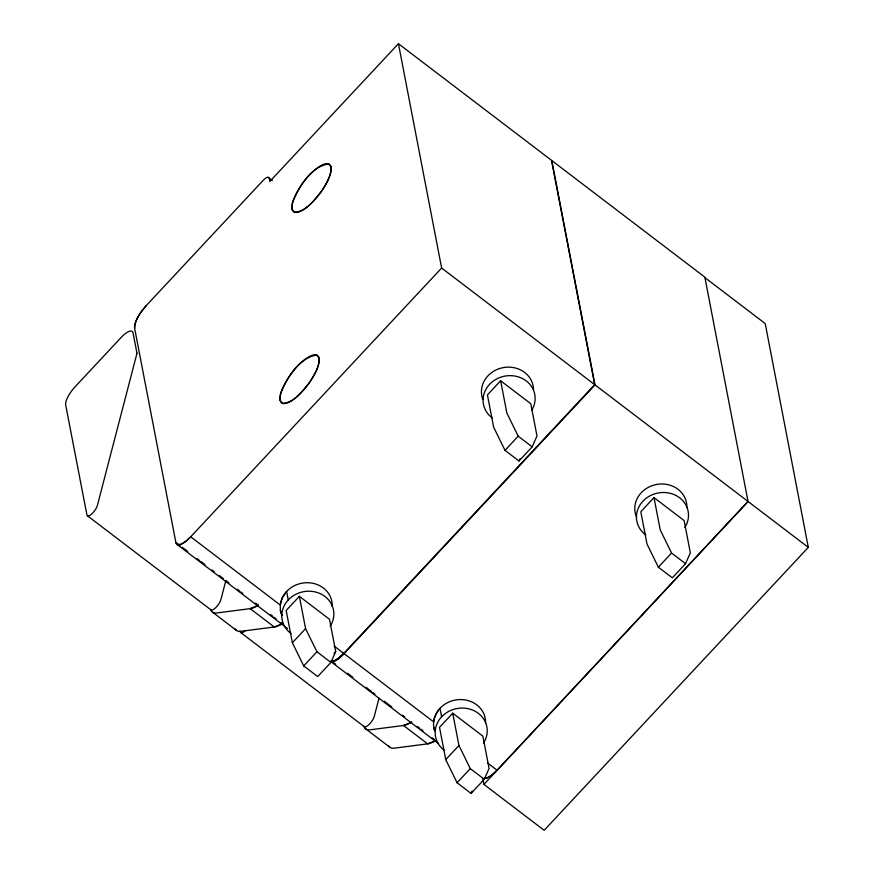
<?xml version="1.0" encoding="UTF-8"?>
<svg xmlns="http://www.w3.org/2000/svg" width="874" height="874" viewBox="0 0 874 874"><rect width="100%" height="100%" fill="white"/><g stroke="black" fill="none" stroke-linecap="round" stroke-linejoin="round"><path stroke-width="1.31" d="M269.148 178.078L269.804 181.475L398.435 43.7L441.632 268.034L190.707 536.8L185.528 541.563L180.885 544.316L177.498 544.622L175.86 542.448L134.629 328.307C134.804 319.48 140.834 312.16 146.198 305.671L263.205 180.339A8.041 2.698 -52.7 0 1 269.148 178.078L272.382 180.547M225.678 581.221L220.903 599.575A8.041 2.698 -52.7 0 1 215.583 607.791A8.041 2.698 -52.7 0 1 210.536 609.44A40.204 13.471 -52.7 0 0 216.894 612.947L250.172 608.643L258.365 605.169M379.043 698.064L374.258 716.429A8.041 2.698 -52.7 0 1 368.937 724.633A8.041 2.698 -52.7 0 1 363.89 726.283A40.204 13.471 -52.7 0 0 370.248 729.79L403.526 725.486L411.73 722.011M330.918 662.426L335.714 651.589L329.498 619.295L299.367 596.341L286.159 610.489L292.386 642.772L303.726 665.922L317.71 676.574L330.918 662.426L316.934 651.775L305.583 628.625L299.367 596.341M518.981 461.002L532.19 446.854L536.986 436.006L530.769 403.722L500.638 380.758L487.43 394.906L493.657 427.2L504.997 450.339L518.981 461.002L519.943 458.828M471.075 793.417L484.272 779.269L489.079 768.432L482.863 736.137L452.732 713.184L439.524 727.332L445.74 759.615L457.091 782.765L471.075 793.417L472.135 791.014M685.544 563.697L690.351 552.849L684.134 520.565L654.003 497.601L640.795 511.749L647.011 544.043L658.362 567.193L672.335 577.845L685.544 563.697L671.56 553.045L660.22 529.895L654.003 497.601M292.386 642.772L305.583 628.625M303.726 665.922L316.934 651.775M504.997 450.339L518.206 436.202L506.854 413.052L500.638 380.758M333.955 653.468L335.714 651.589M398.435 43.7L551.494 160.313L594.691 384.647L343.766 653.413L338.588 658.177L333.944 660.93L330.547 661.236M485.037 777.98L487.31 777.773L491.942 775.019L497.12 770.256L748.046 501.49L704.848 277.156L551.789 160.543L594.997 384.877L344.061 653.643L338.883 658.406L334.25 661.159L330.853 661.465M445.74 759.615L458.948 745.478L452.732 713.184M457.091 782.765L470.288 768.617L458.948 745.478M658.362 567.193L671.56 553.045M704.947 277.659L765.209 323.566L808.308 547.386L544.174 830.3L483.912 784.393L748.046 501.479M282.477 623.533L274.272 627.008L240.995 631.301A40.204 13.471 -52.7 0 1 235.15 628.93M434.706 741.043L427.626 743.85L394.36 748.155A40.204 13.471 -52.7 0 1 388.504 745.773M441.632 268.034L594.691 384.647M594.997 384.877L808.308 547.386M518.206 436.202L532.19 446.854M334.25 646.159L343.766 653.413A20.102 6.73 -52.7 0 1 331.508 661.41M487.605 763.013L497.12 770.256A20.102 6.73 -52.7 0 1 484.862 778.253M180.11 545.682L175.86 542.448A20.102 6.73 -52.7 0 0 190.707 536.8L280.27 605.037L280.368 610.413L281.854 615.252L280.368 610.413M182.24 547.31L187.713 551.483M197.12 558.639L199.25 560.267M200.649 561.337L204.964 564.615M212 569.979L214.13 571.596M218.981 575.3L223.285 578.577M225.82 580.511L229.01 582.936M237.302 589.251L239.454 590.9M240.7 591.84L242.83 593.468M255.579 603.18L257.775 604.863M270.459 614.52L272.59 616.137M273.944 617.175L276.108 618.825M281.089 622.616L283.22 624.233M332.415 661.716L335.692 664.218M347.546 673.253L352.932 677.361M365.867 687.215L371.253 691.323M372.805 692.492L374.924 694.109M384.189 701.177L391.934 707.066M402.521 715.129L404.684 716.789M417.444 726.502L419.564 728.129M420.842 729.091L422.994 730.74M432.324 737.842L434.444 739.459M176.734 544.163L287.459 628.526M331.18 661.837L438.65 743.708M470.288 768.617L484.272 779.269M87.739 516.01L211.279 610.128M241.104 632.852L364.633 726.971M365.234 728.49L389.913 747.325M211.879 611.636L236.548 630.471M441.61 716.811L439.972 708.311C434.87 714.386 431.57 723.18 434.837 730.893M240.066 631.039L240.361 632.164A8.041 2.698 -52.7 0 0 245.365 630.558M433.733 727.255L434.302 729.746M482.885 779.029L483.912 784.393M288.245 599.968L286.606 591.469L282.28 597.838L280.27 605.037A26.133 23.587 -10.9 0 1 307.91 582.718A26.133 23.587 -10.9 0 1 332.218 606.359M636.567 517.124A26.133 23.587 -10.9 0 1 656.472 484.48A26.133 23.587 -10.9 0 1 686.855 507.63M485.583 723.202A26.133 23.587 -10.9 0 0 461.275 699.561A26.133 23.587 -10.9 0 0 433.624 721.88L344.061 653.643A20.102 6.73 -52.7 0 1 331.803 661.64M134.629 328.307A20.102 6.73 -52.7 0 1 146.198 305.671M482.809 399.276A26.133 23.587 -10.9 0 1 503.107 367.637A26.133 23.587 -10.9 0 1 533.511 389.706M645.788 534.91A26.133 23.587 -10.9 0 1 641.614 502.703A26.133 23.587 -10.9 0 1 676.957 495.995A26.133 23.587 -10.9 0 1 684.834 527.503M492.423 418.067A26.133 23.587 -10.9 0 1 488.162 385.969A26.133 23.587 -10.9 0 1 523.34 379.01A26.133 23.587 -10.9 0 1 531.698 410.299M411.643 722.219A40.204 13.471 -52.7 0 1 403.526 725.486L427.626 743.85A40.204 13.471 -52.7 0 0 435.755 740.584M258.289 605.376A40.204 13.471 -52.7 0 1 250.172 608.643L274.272 627.008A40.204 13.471 -52.7 0 0 282.389 623.741M444.516 750.493A26.133 23.587 -10.9 0 1 440.343 718.275A26.133 23.587 -10.9 0 1 475.685 711.567A26.133 23.587 -10.9 0 1 483.562 743.075M291.162 633.65A26.133 23.587 -10.9 0 1 286.978 601.432A26.133 23.587 -10.9 0 1 322.32 594.724A26.133 23.587 -10.9 0 1 330.197 626.232M292.539 202.56L291.982 208.973L294.396 212.185C306.468 211.737 314.094 199.971 321.239 191.646C325.926 184.185 331.268 176.275 331.071 167.098L328.657 163.875C310.357 166.967 299.116 186.632 292.539 202.56M280.598 393.704L280.041 400.117L282.455 403.329C294.527 402.881 302.153 391.115 309.309 382.779C313.984 375.328 319.327 367.408 319.13 358.242L316.716 355.019C298.416 358.1 287.175 377.765 280.598 393.704M136.978 353.315L97.375 505.467A8.041 2.698 -52.7 0 1 92.054 513.672A8.041 2.698 -52.7 0 1 87.007 515.321L65.692 405.066A16.082 5.386 -52.7 0 1 74.945 386.942L121.169 337.44A16.082 5.386 -52.7 0 1 133.045 332.918L136.978 353.315M294.844 398.424A29.749 9.964 -52.7 0 0 318.507 356.526A29.749 9.964 -52.7 0 0 285.405 382.583A29.749 9.964 -52.7 0 0 294.844 398.424M306.785 207.28A29.749 9.964 -52.7 0 0 330.448 165.394A29.749 9.964 -52.7 0 0 297.346 191.439A29.749 9.964 -52.7 0 0 306.785 207.28"/></g></svg>
